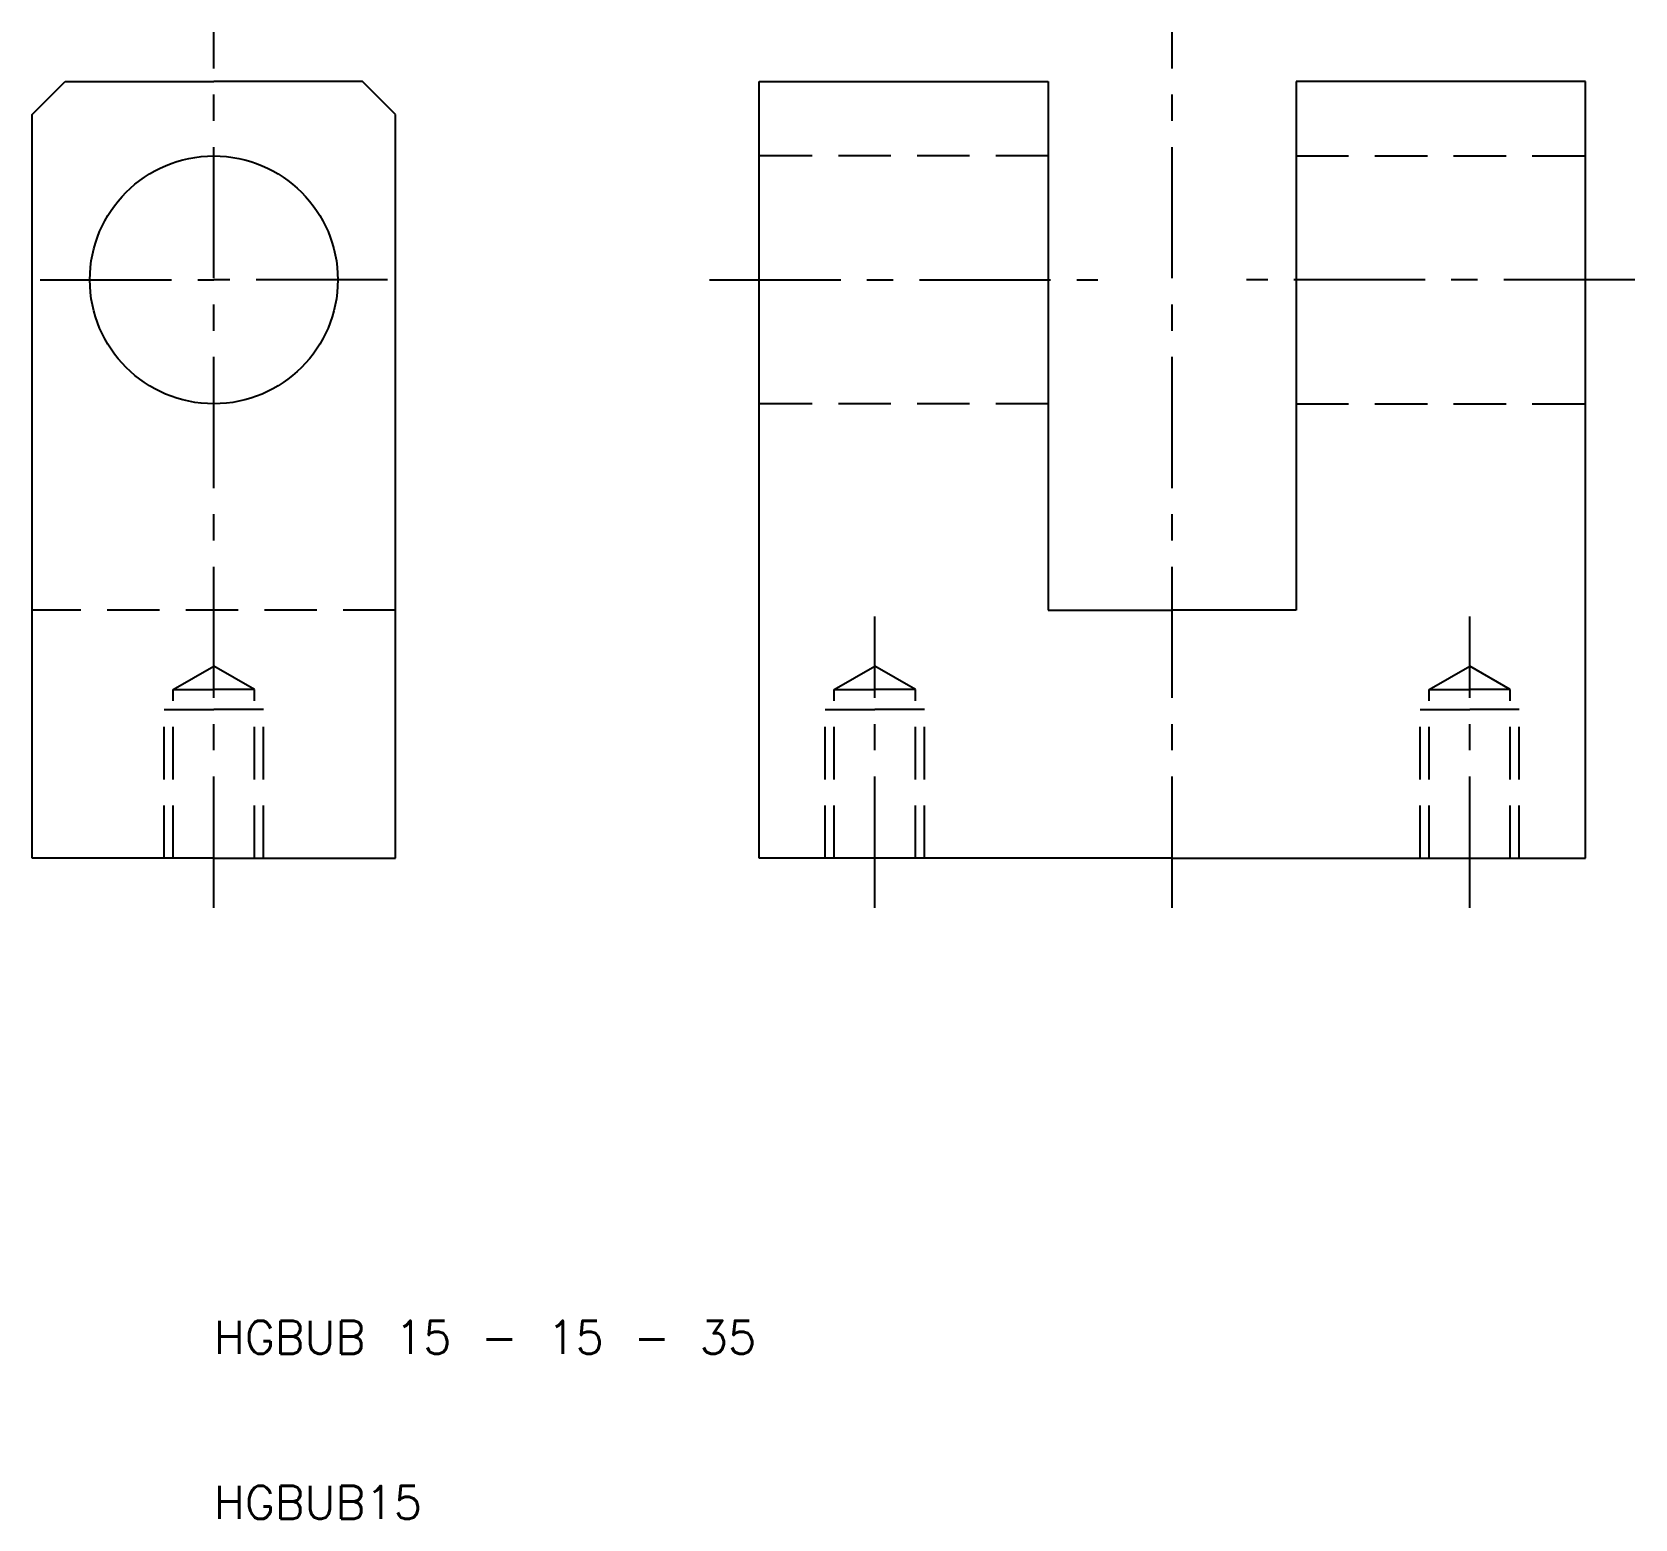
# Model space of a CAD drawing. Extents: x -1 to 96, y 10 to 100.
import ezdxf

# ---------------------------------------------------------------- set-up
doc = ezdxf.new("R2010")
doc.units = 0
doc.header["$LTSCALE"] = 0.25
doc.linetypes.add('CENTER', pattern=[50.8, 31.75, -6.35, 6.35, -6.35])
doc.linetypes.add('DASHED', pattern=[19.05, 12.7, -6.35])
doc.layers.get('0').update_dxf_attribs({"linetype": 'CONTINUOUS'})
doc.layers.add('CENTER', color=1, linetype='CENTER')
doc.styles.get("Standard").update_dxf_attribs({"font": 'txt.shx', "bigfont": 'extfont.shx'})

msp = doc.modelspace()

# ---------------------------------------------------------------- linework, layer by layer
for p, q in [((-1, 95), (1, 97)), ((1, 97), (10, 97)), ((19, 97), (10, 97)), ((21, 95), (19, 97)), ((43, 50), (43, 97)), ((43, 97), (60.5, 97)), ((60.5, 97), (60.5, 65)), ((93, 97), (75.5, 97)), ((75.5, 97), (75.5, 65)), ((93, 50), (93, 97)), ((-1, 50), (-1, 95)), ((21, 50), (21, 95)), ((60.5, 65), (68, 65)), ((75.5, 65), (68, 65)), ((10, 50), (-1, 50)), ((10, 50), (21, 50)), ((68, 50), (43, 50)), ((68, 50), (93, 50))]:
    msp.add_line(p, q)
at = {"color": 3, "linetype": 'DASHED'}
for p, q in [((60.5, 92.5), (43, 92.5)), ((75.5, 92.5), (93, 92.5)), ((60.5, 77.5), (43, 77.5)), ((75.5, 77.5), (93, 77.5)), ((21, 65), (-1, 65)), ((7.541, 60.2), (10, 61.62)), ((12.459, 60.2), (10, 61.62)), ((47.541, 60.2), (50, 61.62)), ((52.459, 60.2), (50, 61.62)), ((83.541, 60.2), (86, 61.62)), ((88.459, 60.2), (86, 61.62)), ((7.541, 50), (7.541, 60.2)), ((7.541, 60.2), (10, 60.2)), ((12.459, 60.2), (10, 60.2)), ((12.459, 50), (12.459, 60.2)), ((47.541, 50), (47.541, 60.2)), ((47.541, 60.2), (50, 60.2)), ((52.459, 60.2), (50, 60.2)), ((52.459, 50), (52.459, 60.2)), ((83.541, 50), (83.541, 60.2)), ((83.541, 60.2), (86, 60.2)), ((88.459, 60.2), (86, 60.2)), ((88.459, 50), (88.459, 60.2)), ((7, 50), (7, 59)), ((7, 59), (10, 59)), ((13, 59), (10, 59)), ((13, 50), (13, 59)), ((47, 50), (47, 59)), ((47, 59), (50, 59)), ((53, 59), (50, 59)), ((53, 50), (53, 59)), ((83, 50), (83, 59)), ((83, 59), (86, 59)), ((89, 59), (86, 59)), ((89, 50), (89, 59))]:
    msp.add_line(p, q, dxfattribs=at)
msp.add_circle((10, 85), 7.5)
at = {"layer": 'CENTER', "color": 1, "linetype": 'CENTER'}
for p, q in [((10, 47), (10, 100)), ((68, 47), (68, 100)), ((-0.5, 85), (10, 85)), ((20.5, 85), (10, 85)), ((40, 85), (63.5, 85)), ((96, 85), (72.5, 85)), ((50, 47), (50, 64.62)), ((86, 47), (86, 64.62))]:
    msp.add_line(p, q, dxfattribs=at)

# ---------------------------------------------------------------- texts
for s, p in [('HGBUB 15 - 15 - 35', (10, 20)), ('HGBUB15', (10, 10))]:
    msp.add_text(s, height=2).set_placement(p)

doc.saveas('drawing.dxf')
